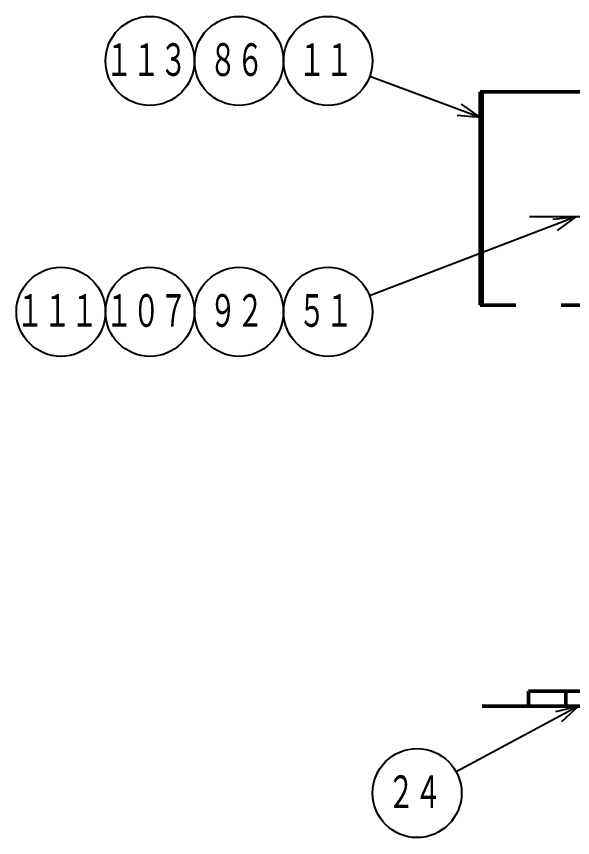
# Model space of a CAD drawing. Header units: millimetres. Extents: x -993 to 13147, y -7260 to 4342.
# Drawn here: x 1924 to 2524, y -7012 to -6126 of the extents above; entities that cross this region are included whole.
import ezdxf

# ---------------------------------------------------------------- set-up
doc = ezdxf.new("R2010")
doc.units = ezdxf.units.MM
doc.header["$LTSCALE"] = 7.649257
doc.linetypes.add('CENTER', pattern=[50.8, 31.75, -6.35, 6.35, -6.35])
doc.linetypes.add('PHANTOM', pattern=[63.5, 31.75, -6.35, 6.35, -6.35, 6.35, -6.35])
for name, color, linetype in [('NoLayerName_001', 7, 'Continuous'), ('NoLayerName_002', 7, 'Continuous'), ('NoLayerName_003', 7, 'Continuous')]:
    doc.layers.add(name, color=color, linetype=linetype)
doc.styles.get("Standard").update_dxf_attribs({"font": 'txt', "bigfont": 'extfont2'})

# ---------------------------------------------------------------- blocks, each defined once
blk = doc.blocks.new('JZB_0998')
at = {"layer": 'NoLayerName_001', "color": 7, "linetype": 'Continuous', "lineweight": 50}
for p, q in [((0, 0), (0, 16)), ((125, 16), (0, 16)), ((40, 16), (40, 0)), ((125, 0), (125, 16)), ((0, 0), (125, 0))]:
    blk.add_line(p, q, dxfattribs=at)
blk = doc.blocks.new('JZB_1058')
at = {"layer": 'NoLayerName_002', "color": 3, "linetype": 'PHANTOM', "lineweight": 50}
for p, q in [((0, 235), (2.3, 235)), ((0, 5), (0, 235)), ((2.3, 230), (0, 230)), ((427.3, 30), (577.3, 30)), ((427.3, 30), (427.3, 0)), ((577.3, 30), (577.3, 0)), ((2.3, 5), (0, 5)), ((427.3, 3), (577.3, 3)), ((427.3, 0), (577.3, 0))]:
    blk.add_line(p, q, dxfattribs=at)
at = {"layer": 'NoLayerName_003', "color": 3, "linetype": 'PHANTOM', "lineweight": 50}
for p, q in [((2.3, 235), (602.3, 235)), ((2.3, 235), (2.3, 5)), ((602.3, 15), (602.3, 235)), ((592.3, 5), (602.3, 15)), ((427.3, 5), (2.3, 5)), ((592.3, 5), (577.3, 5))]:
    blk.add_line(p, q, dxfattribs=at)
blk = doc.blocks.new('DIM_0013')
at = {"color": 3, "linetype": 'Continuous', "lineweight": 25}
for points in [[(403.96, 0), (284.97, 44.37)], [(383.72, 14.41), (403.96, 0), (379.23, 2.36)]]:
    blk.add_lwpolyline(points, dxfattribs=at)
for centre in [(48, 61.14), (144, 61.14), (240, 61.14)]:
    blk.add_circle(centre, 48, dxfattribs=at)
at = {"color": 2, "linetype": 'Continuous', "lineweight": 50, "width": 0.666667}
for s, p in [('１１３', (0, 41.14)), ('８６', (112, 41.14)), ('１１', (208, 41.14))]:
    blk.add_text(s, height=40, dxfattribs=at).set_placement(p)
blk = doc.blocks.new('DIM_0014')
at = {"color": 3, "linetype": 'Continuous', "lineweight": 25}
for points in [[(603.26, 150.34), (380.83, 65.16)], [(578.55, 147.76), (603.26, 150.34), (583.15, 135.75)]]:
    blk.add_lwpolyline(points, dxfattribs=at)
for centre in [(48, 48), (144, 48), (240, 48), (336, 48)]:
    blk.add_circle(centre, 48, dxfattribs=at)
at = {"color": 2, "linetype": 'Continuous', "lineweight": 50, "width": 0.666667}
for s, p in [('１１１', (0, 28)), ('１０７', (96, 28)), ('９２', (208, 28)), ('５１', (304, 28))]:
    blk.add_text(s, height=40, dxfattribs=at).set_placement(p)
blk = doc.blocks.new('DIM_0018')
at = {"color": 3, "linetype": 'Continuous', "lineweight": 25}
for points in [[(221.94, 141.71), (90.26, 70.77)], [(197.76, 135.99), (221.94, 141.71), (203.86, 124.67)]]:
    blk.add_lwpolyline(points, dxfattribs=at)
blk.add_circle((48, 48), 48, dxfattribs=at)
at = {"color": 2, "linetype": 'Continuous', "lineweight": 50, "width": 0.666667}
blk.add_text('２４', height=40, dxfattribs=at).set_placement((16, 28))

msp = doc.modelspace()

# ---------------------------------------------------------------- linework, layer by layer
at = {"layer": 'NoLayerName_001', "color": 4, "linetype": 'CENTER', "lineweight": 25}
msp.add_line((3097.7467, -6342.3005), (2477.7467, -6342.3005), dxfattribs=at)
at = {"layer": 'NoLayerName_001', "color": 3, "linetype": 'Continuous', "lineweight": 50}
msp.add_line((3235.5201, -6869.8005), (2426.7467, -6869.8005), dxfattribs=at)

# ---------------------------------------------------------------- block references
at = {"layer": 'NoLayerName_001', "color": 3, "linetype": 'Continuous', "lineweight": 25}
for name, p in [('DIM_0013', (2020.4864, -6235.2501)), ('DIM_0014', (1924.4864, -6492.6373)), ('DIM_0018', (2308.4864, -7011.5129))]:
    msp.add_blockref(name, p, dxfattribs=at)
at = {"layer": 'NoLayerName_001'}
for name, p in [('JZB_1058', (2424.4466, -6442.3005)), ('JZB_0998', (2476.7467, -6869.8005))]:
    msp.add_blockref(name, p, dxfattribs=at)

doc.saveas('drawing.dxf')
